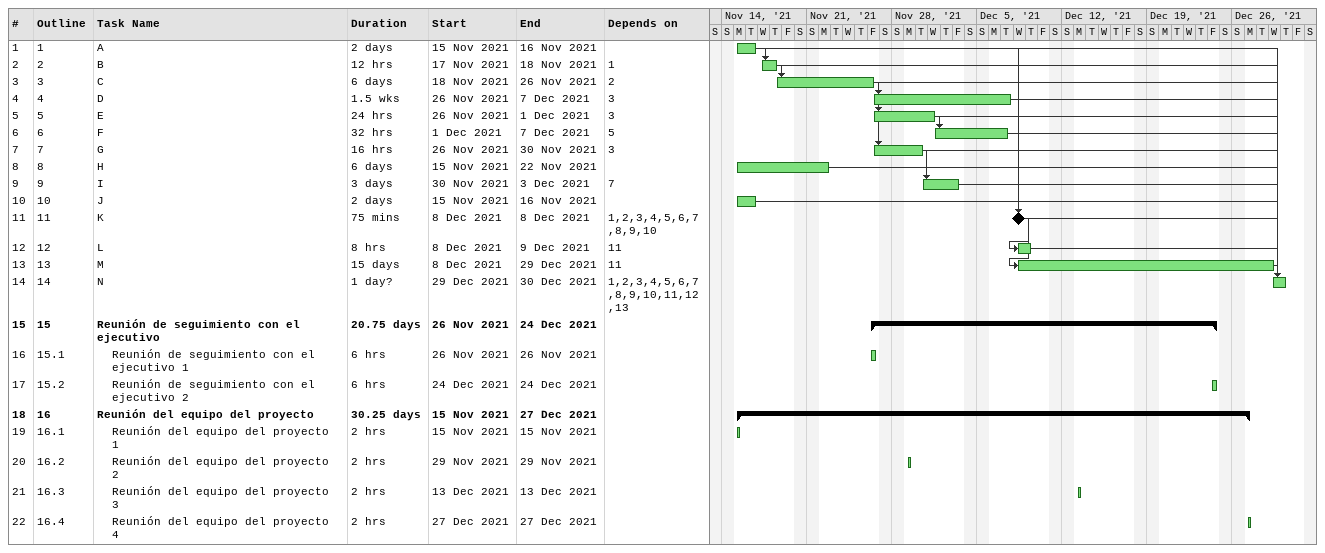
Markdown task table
| ID | WBS | Task | Duration | Start | Finish | Predecessors |
|---|---|---|---|---|---|---|
| 1 | 1 | A | 2d | 2021-11-15 | 2021-11-16 |  |
| 2 | 2 | B | 12h | 2021-11-17 | 2021-11-18 | 1 |
| 3 | 3 | C | 6d | 2021-11-18 | 2021-11-26 | 2 |
| 4 | 4 | D | 1.5w | 2021-11-26 | 2021-12-07 | 3 |
| 5 | 5 | E | 24h | 2021-11-26 | 2021-12-01 | 3 |
| 6 | 6 | F | 32h | 2021-12-01 | 2021-12-07 | 5 |
| 7 | 7 | G | 16h | 2021-11-26 | 2021-11-30 | 3 |
| 8 | 8 | H | 6d | 2021-11-15 | 2021-11-22 |  |
| 9 | 9 | I | 3d | 2021-11-30 | 2021-12-03 | 7 |
| 10 | 10 | J | 2d | 2021-11-15 | 2021-11-16 |  |
| 11 | 11 | K | 75min | 2021-12-08 | 2021-12-08 | 1, 2, 3, 4, 5, 6, 7, 8, 9, 10 |
| 12 | 12 | L | 8h | 2021-12-08 | 2021-12-09 | 11 |
| 13 | 13 | M | 15d | 2021-12-08 | 2021-12-29 | 11 |
| 14 | 14 | N | 1d? | 2021-12-29 | 2021-12-30 | 1, 2, 3, 4, 5, 6, 7, 8, 9, 10, 11, 12, 13 |
| 15 | 15 | **Reunión de seguimiento con el ejecutivo** | 20.75d | 2021-11-26 | 2021-12-24 |  |
| 16 | 15.1 | Reunión de seguimiento con el ejecutivo 1 | 6h | 2021-11-26 | 2021-11-26 |  |
| 17 | 15.2 | Reunión de seguimiento con el ejecutivo 2 | 6h | 2021-12-24 | 2021-12-24 |  |
| 18 | 16 | **Reunión del equipo del proyecto** | 30.25d | 2021-11-15 | 2021-12-27 |  |
| 19 | 16.1 | Reunión del equipo del proyecto 1 | 2h | 2021-11-15 | 2021-11-15 |  |
| 20 | 16.2 | Reunión del equipo del proyecto 2 | 2h | 2021-11-29 | 2021-11-29 |  |
| 21 | 16.3 | Reunión del equipo del proyecto 3 | 2h | 2021-12-13 | 2021-12-13 |  |
| 22 | 16.4 | Reunión del equipo del proyecto 4 | 2h | 2021-12-27 | 2021-12-27 |  |
